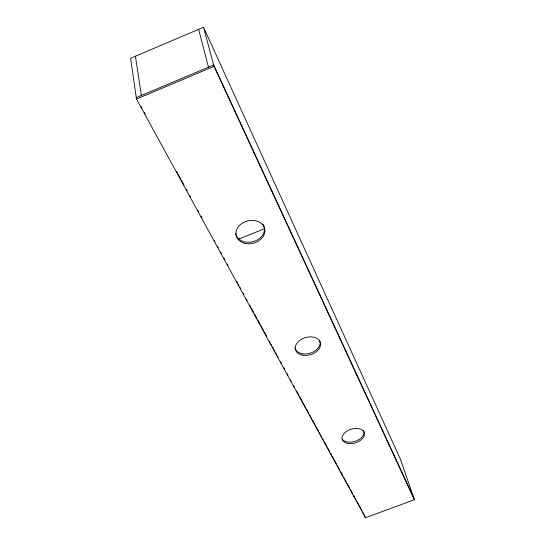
<?xml version="1.0" encoding="UTF-8"?>
<svg xmlns="http://www.w3.org/2000/svg" width="545" height="545" viewBox="0 0 545 545"><rect width="100%" height="100%" fill="white"/><g stroke="black" fill="none" stroke-linecap="round" stroke-linejoin="round"><path stroke-width="0.82" d="M203.53 27.25L130.596 58.295L136.475 99.033L365.484 517.75L414.404 499.724L400.309 458.91L203.53 27.25L214.049 66.367L414.404 499.724M136.27 97.589L213.674 64.984L413.921 498.307M136.475 99.033L214.049 66.367M238.533 239.146L264.454 228.716M141.162 106.548L141.979 108.039M144.425 112.522L145.243 114.014M176.641 171.484L177.459 172.976M178.276 174.468L180.722 178.951M181.54 180.443L183.985 184.918M186.431 189.401L187.248 190.893M189.694 195.369L190.512 196.861M197.849 210.302L198.666 211.794M201.112 216.27L201.929 217.762M214.165 240.154L214.982 241.646M217.428 246.129L218.245 247.621M220.691 252.097L221.508 253.589M223.954 258.071L224.772 259.563M227.217 264.039L228.028 265.531M236.598 281.206L237.409 282.698M238.226 284.19L239.044 285.682M239.861 287.181L240.672 288.673M243.118 293.149L243.935 294.641M246.381 299.123L247.198 300.615M249.644 305.091L250.462 306.583M251.279 308.075L253.725 312.558M254.542 314.049L256.988 318.525M257.805 320.017L260.251 324.5M261.069 325.992L263.514 330.468M264.332 331.959L266.778 336.442M269.223 340.918L270.041 342.41M270.851 343.902L271.669 345.394M272.486 346.892L273.304 348.384M274.115 349.876L274.932 351.368M275.75 352.86L276.567 354.352M277.378 355.844L278.195 357.336M280.641 361.819L281.458 363.311M283.904 367.786L284.722 369.278M287.167 373.761L287.985 375.253M290.43 379.729L291.248 381.228M293.694 385.703L294.511 387.195M296.548 390.929L298.994 395.404M299.811 396.896L302.257 401.379M303.075 402.871L305.52 407.347M306.338 408.839L308.783 413.321M309.601 414.813L312.047 419.289M312.864 420.781L315.31 425.264M316.127 426.755L316.938 428.247M317.755 429.739L318.573 431.231M319.384 432.723L320.201 434.222M321.019 435.714L321.836 437.206M322.647 438.698L323.464 440.19M324.282 441.682L326.728 446.164M327.545 447.656L329.991 452.132M330.808 453.624L333.254 458.107M334.071 459.599L336.517 464.074M337.335 465.566L339.78 470.049M340.591 471.541L343.043 476.017M343.854 477.509L346.307 481.991M347.117 483.483L349.57 487.959M350.381 489.451L352.826 493.933M353.644 495.425L354.461 496.917M355.279 498.409L356.089 499.901M356.907 501.393L362.207 511.101M363.024 512.593L365.484 517.75M198.632 29.335L208.476 67.178M135.426 56.237L141.387 95.436M363.679 430.788A11.547 7.14 -16.9 0 1 356.137 440.973A11.547 7.14 -16.9 0 1 342.246 439.032M319.506 340.08A12.91 8.924 -16.1 0 1 310.48 353.078A12.91 8.924 -16.1 0 1 295.002 347.928M263.896 225.957A14.647 11.479 -14.1 0 1 252.969 241.687A14.647 11.479 -14.1 0 1 235.644 233.294M262.813 223.954A14.647 11.479 -14.1 0 1 263.589 225.269M348.357 443.535A11.561 7.133 -16.9 0 0 364.462 433.452A11.561 7.133 -16.9 0 0 346.892 431.143A11.561 7.133 -16.9 0 0 348.357 443.535M302.189 355.115A12.93 8.924 -16.1 0 0 320.569 343.82A12.93 8.924 -16.1 0 0 300.997 339.528A12.93 8.924 -16.1 0 0 302.189 355.115M244.392 243.22A14.674 11.479 -14.1 0 0 264.856 229.629A14.674 11.479 -14.1 0 0 241.994 223.416A14.674 11.479 -14.1 0 0 244.392 243.22"/></g></svg>
